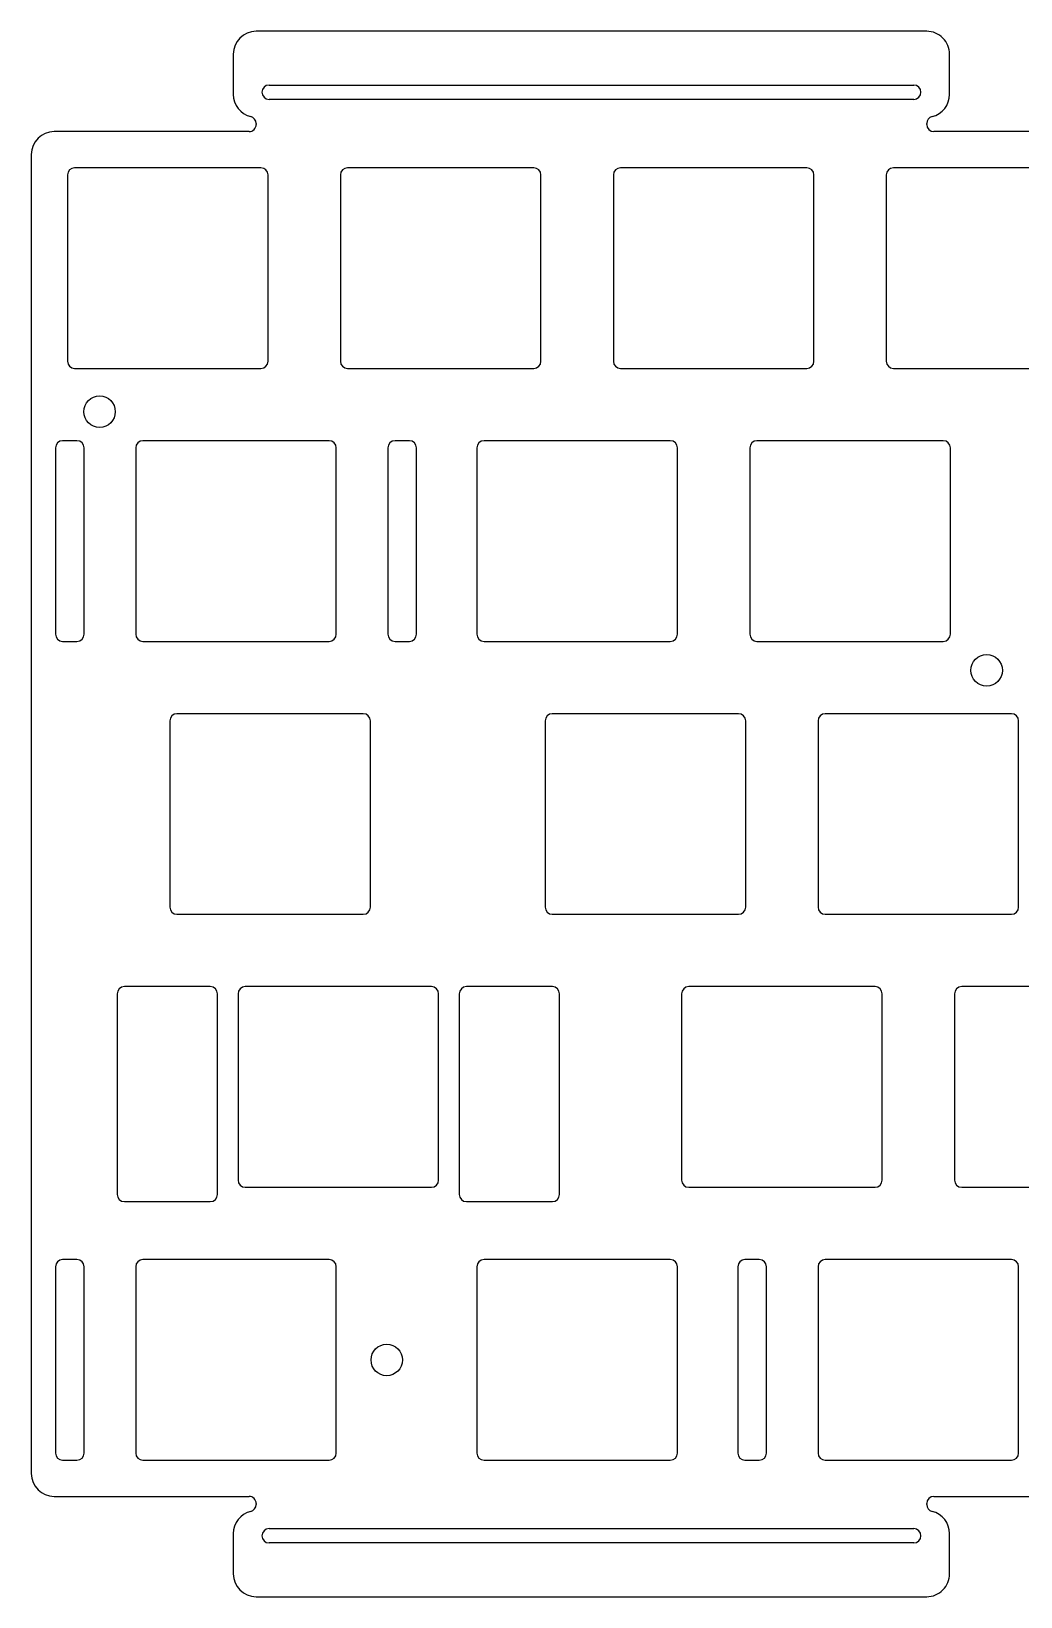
# Model space of a CAD drawing. Header units: millimetres. Extents: x 0 to 286, y -101 to 9.
# Drawn here: x 0 to 69.1, y -100.6 to 8.6 of the extents above; entities that cross this region are included whole.
import ezdxf

# ---------------------------------------------------------------- set-up
doc = ezdxf.new("R2010")
doc.units = ezdxf.units.MM
doc.layers.add('Edge.Cuts', color=254, linetype='CONTINUOUS', true_color=0xd0d2cd)

msp = doc.modelspace()

# ---------------------------------------------------------------- linework, layer by layer
at = {"layer": 'Edge.Cuts', "linetype": 'CONTINUOUS'}
for p, q in [((62.495082, 8.6), (15.695082, 8.6)), ((14.095082, 7), (14.095082, 4.2)), ((64.095082, 4.2), (64.095082, 7)), ((16.595118, 4.85), (61.595118, 4.85)), ((61.595118, 3.85), (16.595118, 3.85)), ((15.195082, 1.6), (1.6, 1.6)), ((15.695082, 2.160392), (15.695082, 2.1)), ((62.495082, 2.1), (62.495082, 2.160392)), ((72.534025, 1.6), (62.995082, 1.6)), ((0, 0), (0, -92.05)), ((16.025, -0.925), (3.025, -0.925)), ((35.075, -0.925), (22.075, -0.925)), ((54.125, -0.925), (41.125, -0.925)), ((73.175, -0.925), (60.175, -0.925)), ((2.525, -1.425), (2.525, -14.425)), ((16.525, -14.425), (16.525, -1.425)), ((21.575, -1.425), (21.575, -14.425)), ((35.575, -14.425), (35.575, -1.425)), ((40.625, -1.425), (40.625, -14.425)), ((54.625, -14.425), (54.625, -1.425)), ((59.675, -1.425), (59.675, -14.425)), ((3.025, -14.925), (16.025, -14.925)), ((22.075, -14.925), (35.075, -14.925)), ((41.125, -14.925), (54.125, -14.925)), ((60.175, -14.925), (73.175, -14.925)), ((1.6875, -20.475), (1.6875, -33.475)), ((3.1875, -19.975), (2.1875, -19.975)), ((3.6875, -33.475), (3.6875, -20.475)), ((7.2875, -20.475), (7.2875, -33.475)), ((20.7875, -19.975), (7.7875, -19.975)), ((21.2875, -33.475), (21.2875, -20.475)), ((24.8875, -20.475), (24.8875, -33.475)), ((26.3875, -19.975), (25.3875, -19.975)), ((26.8875, -33.475), (26.8875, -20.475)), ((31.1, -20.475), (31.1, -33.475)), ((44.6, -19.975), (31.6, -19.975)), ((45.1, -33.475), (45.1, -20.475)), ((50.15, -20.475), (50.15, -33.475)), ((63.65, -19.975), (50.65, -19.975)), ((64.15, -33.475), (64.15, -20.475)), ((2.1875, -33.975), (3.1875, -33.975)), ((7.7875, -33.975), (20.7875, -33.975)), ((25.3875, -33.975), (26.3875, -33.975)), ((31.6, -33.975), (44.6, -33.975)), ((50.65, -33.975), (63.65, -33.975)), ((23.16875, -39.025), (10.16875, -39.025)), ((49.3625, -39.025), (36.3625, -39.025)), ((68.4125, -39.025), (55.4125, -39.025)), ((9.66875, -39.525), (9.66875, -52.525)), ((23.66875, -52.525), (23.66875, -39.525)), ((35.8625, -39.525), (35.8625, -52.525)), ((49.8625, -52.525), (49.8625, -39.525)), ((54.9125, -39.525), (54.9125, -52.525)), ((68.9125, -52.525), (68.9125, -39.525)), ((10.16875, -53.025), (23.16875, -53.025)), ((36.3625, -53.025), (49.3625, -53.025)), ((55.4125, -53.025), (68.4125, -53.025)), ((5.99325, -58.575), (5.99325, -72.575)), ((12.49325, -58.075), (6.49325, -58.075)), ((12.99325, -72.575), (12.99325, -58.575)), ((14.43125, -58.575), (14.43125, -71.575)), ((27.93125, -58.075), (14.93125, -58.075)), ((28.43125, -71.575), (28.43125, -58.575)), ((29.86925, -58.575), (29.86925, -72.575)), ((36.36925, -58.075), (30.36925, -58.075)), ((36.86925, -72.575), (36.86925, -58.575)), ((45.3875, -58.575), (45.3875, -71.575)), ((58.8875, -58.075), (45.8875, -58.075)), ((59.3875, -71.575), (59.3875, -58.575)), ((64.4375, -58.575), (64.4375, -71.575)), ((77.9375, -58.075), (64.9375, -58.075)), ((14.93125, -72.075), (27.93125, -72.075)), ((45.8875, -72.075), (58.8875, -72.075)), ((64.9375, -72.075), (77.9375, -72.075)), ((6.49325, -73.075), (12.49325, -73.075)), ((30.36925, -73.075), (36.36925, -73.075)), ((3.1875, -77.125), (2.1875, -77.125)), ((20.7875, -77.125), (7.7875, -77.125)), ((44.6, -77.125), (31.6, -77.125)), ((50.8125, -77.125), (49.8125, -77.125)), ((68.4125, -77.125), (55.4125, -77.125)), ((1.6875, -77.625), (1.6875, -90.625)), ((3.6875, -90.625), (3.6875, -77.625)), ((7.2875, -77.625), (7.2875, -90.625)), ((21.2875, -90.625), (21.2875, -77.625)), ((31.1, -77.625), (31.1, -90.625)), ((45.1, -90.625), (45.1, -77.625)), ((49.3125, -77.625), (49.3125, -90.625)), ((51.3125, -90.625), (51.3125, -77.625)), ((54.9125, -77.625), (54.9125, -90.625)), ((68.9125, -90.625), (68.9125, -77.625)), ((2.1875, -91.125), (3.1875, -91.125)), ((7.7875, -91.125), (20.7875, -91.125)), ((31.6, -91.125), (44.6, -91.125)), ((49.8125, -91.125), (50.8125, -91.125)), ((55.4125, -91.125), (68.4125, -91.125)), ((1.6, -93.65), (15.195082, -93.65)), ((62.995082, -93.65), (72.534025, -93.65)), ((15.695082, -94.15), (15.695082, -94.210392)), ((62.495082, -94.210392), (62.495082, -94.15)), ((16.595082, -95.9), (61.595082, -95.9)), ((14.095082, -96.25), (14.095082, -99.05)), ((61.595082, -96.9), (16.595082, -96.9)), ((64.095082, -99.05), (64.095082, -96.25)), ((15.695082, -100.65), (62.495082, -100.65))]:
    msp.add_line(p, q, dxfattribs=at)
at = {"layer": 'Edge.Cuts'}
for centre in [(4.7625, -17.95), (66.675, -36), (24.8125, -84.125)]:
    msp.add_circle(centre, 1.1, dxfattribs=at)
for centre, radius, start, end in [((15.6951, 7), 1.600018, 90.00064458, 180), ((62.4951, 7), 1.6, 0, 90.00064458), ((16.595118, 4.35), 0.5, -270, -90), ((61.595118, 4.35), 0.5, -90, 90), ((15.6951, 4.2), 1.600005, -180, -103.77479371), ((62.4951, 4.2), 1.599982, -76.22649315, 0), ((15.1951, 2.1604), 0.499988, -0.00091677, 76.22770957), ((62.9951, 2.1604), 0.500018, -256.22359155, -179.9990833), ((1.6, 0), 1.6, 90, 180), ((15.1951, 2.1), 0.499982, -90.00206265, 0), ((62.9951, 2.1), 0.5, -180, -90.00206265), ((3.025, -1.425), 0.5, 90, 180), ((16.025, -1.425), 0.5, 0, 90), ((22.075, -1.425), 0.5, 90, 180), ((35.075, -1.425), 0.5, 0, 90), ((41.125, -1.425), 0.5, 90, 180), ((54.125, -1.425), 0.5, 0, 90), ((60.175, -1.425), 0.5, 90, 180), ((3.025, -14.425), 0.5, -180, -90), ((16.025, -14.425), 0.5, -90, 0), ((22.075, -14.425), 0.5, -180, -90), ((35.075, -14.425), 0.5, -90, 0), ((41.125, -14.425), 0.5, -180, -90), ((54.125, -14.425), 0.5, -90, 0), ((60.175, -14.425), 0.5, -180, -90), ((2.1875, -20.475), 0.5, 90, 180), ((3.1875, -20.475), 0.5, 0, 90), ((7.7875, -20.475), 0.5, 90, 180), ((20.7875, -20.475), 0.5, 0, 90), ((25.3875, -20.475), 0.5, 90, 180), ((26.3875, -20.475), 0.5, 0, 90), ((31.6, -20.475), 0.5, 90, 180), ((44.6, -20.475), 0.5, 0, 90), ((50.65, -20.475), 0.5, 90, 180), ((63.65, -20.475), 0.5, 0, 90), ((2.1875, -33.475), 0.5, -180, -90), ((3.1875, -33.475), 0.5, -90, 0), ((7.7875, -33.475), 0.5, -180, -90), ((20.7875, -33.475), 0.5, -90, 0), ((25.3875, -33.475), 0.5, -180, -90), ((26.3875, -33.475), 0.5, -90, 0), ((31.6, -33.475), 0.5, -180, -90), ((44.6, -33.475), 0.5, -90, 0), ((50.65, -33.475), 0.5, -180, -90), ((63.65, -33.475), 0.5, -90, 0), ((10.1688, -39.525), 0.50005, 90.00572958, 180), ((23.1687, -39.525), 0.5, 0, 89.99427042), ((36.3625, -39.525), 0.5, 90, 180), ((49.3625, -39.525), 0.5, 0, 90), ((55.4125, -39.525), 0.5, 90, 180), ((68.4125, -39.525), 0.5, 0, 90), ((10.1688, -52.525), 0.5, -180, -90.00572958), ((23.1687, -52.525), 0.50005, -89.99427042, 0), ((36.3625, -52.525), 0.5, -180, -90), ((49.3625, -52.525), 0.5, -90, 0), ((55.4125, -52.525), 0.5, -180, -90), ((68.4125, -52.525), 0.5, -90, 0), ((6.49325, -58.575), 0.5, 90, 180), ((12.4932, -58.575), 0.5, 0, 89.99427042), ((14.9313, -58.575), 0.50005, 90.00572958, 180), ((27.9312, -58.575), 0.5, 0, 89.99427042), ((30.3693, -58.575), 0.50005, 90.00572958, 180), ((36.3692, -58.575), 0.5, 0, 89.99427042), ((45.8875, -58.575), 0.5, 90, 180), ((58.8875, -58.575), 0.5, 0, 90), ((64.9375, -58.575), 0.5, 90, 180), ((14.9313, -71.575), 0.5, -180, -90.00572958), ((27.9312, -71.575), 0.50005, -89.99427042, 0), ((45.8875, -71.575), 0.5, -180, -90), ((58.8875, -71.575), 0.5, -90, 0), ((64.9375, -71.575), 0.5, -180, -90), ((6.49325, -72.575), 0.5, -180, -90), ((12.4932, -72.575), 0.50005, -89.99427042, 0), ((30.3693, -72.575), 0.5, -180, -90.00572958), ((36.3692, -72.575), 0.50005, -89.99427042, 0), ((2.1875, -77.625), 0.5, 90, 180), ((3.1875, -77.625), 0.5, 0, 90), ((7.7875, -77.625), 0.5, 90, 180), ((20.7875, -77.625), 0.5, 0, 90), ((31.6, -77.625), 0.5, 90, 180), ((44.6, -77.625), 0.5, 0, 90), ((49.8125, -77.625), 0.5, 90, 180), ((50.8125, -77.625), 0.5, 0, 90), ((55.4125, -77.625), 0.5, 90, 180), ((68.4125, -77.625), 0.5, 0, 90), ((2.1875, -90.625), 0.5, -180, -90), ((3.1875, -90.625), 0.5, -90, 0), ((7.7875, -90.625), 0.5, -180, -90), ((20.7875, -90.625), 0.5, -90, 0), ((31.6, -90.625), 0.5, -180, -90), ((44.6, -90.625), 0.5, -90, 0), ((49.8125, -90.625), 0.5, -180, -90), ((50.8125, -90.625), 0.5, -90, 0), ((55.4125, -90.625), 0.5, -180, -90), ((68.4125, -90.625), 0.5, -90, 0), ((1.6, -92.05), 1.6, -180, -90), ((15.1951, -94.15), 0.5, 0, 90.00206265), ((62.9951, -94.15), 0.500018, 90.00206265, 180), ((15.6951, -96.25), 1.600018, 103.77479371, 180), ((15.1951, -94.2104), 0.499982, -76.22770957, 0.00091677), ((62.9951, -94.2104), 0.499997, -180.0009167, -103.77640845), ((62.4951, -96.25), 1.599996, 0, 76.22649315), ((16.595082, -96.4), 0.5, -270, -90), ((61.595082, -96.4), 0.5, -90, 90), ((15.6951, -99.05), 1.6, -180, -90.00064458), ((62.4951, -99.05), 1.599982, -90.00064458, 0)]:
    msp.add_arc(centre, radius, start, end, dxfattribs=at)

doc.saveas('drawing.dxf')
